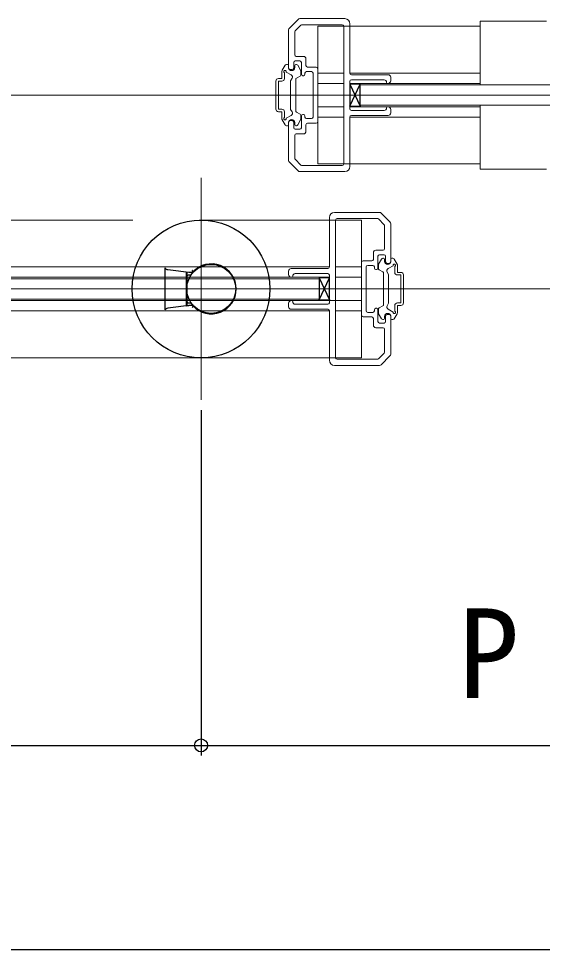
# Model space of a CAD drawing. Units: millimetres, scale not verified. Extents: x -525 to 525, y -783 to 779.
# Drawn here: x 7.6 to 58.9, y -62.8 to 28.4 of the extents above; entities that cross this region are included whole.
import ezdxf
from ezdxf.enums import TextEntityAlignment as Align

# ---------------------------------------------------------------- set-up
doc = ezdxf.new("R2010")
doc.units = ezdxf.units.MM
doc.header["$LTSCALE"] = 4
doc.layers.add('0-3_YKK_12', color=2, linetype='Continuous', lineweight=18)
doc.layers.add('0-4_YKK_13', color=4, linetype='Continuous')
doc.layers.add('0-6_YKK_D', color=6, linetype='Continuous')
doc.styles.add('ＭＳ ゴシック', font='')
doc.styles.get('ＭＳ ゴシック').set_extended_font_data('MS Gothic')

msp = doc.modelspace()

# ---------------------------------------------------------------- linework, layer by layer
at = {"layer": '0-3_YKK_12'}
for p, q in [((34.073, 27.523), (34.927, 28.377)), ((35.104, 28.45), (39.5, 28.45)), ((35.205, 27.806), (34.644, 27.245)), ((39.25, 27.85), (35.311, 27.85)), ((36.85, 14.2), (36.85, 27.7)), ((38.55, 27.7), (36.85, 27.7)), ((36.85, 27.7), (52.75, 27.7)), ((39.4, 14.2), (39.4, 27.7)), ((40, 27.95), (40, 23.1)), ((34, 23.6), (34, 27.346)), ((34.6, 27.139), (34.6, 24.9)), ((34.75, 24.75), (35.45, 24.75)), ((33.37, 23.385), (33.653, 23.875)), ((33.37, 23.385), (33.653, 23.875)), ((33.783, 23.95), (33.9, 23.95)), ((33.783, 23.95), (33.9, 23.95)), ((34, 23.65), (34, 23.85)), ((34, 23.65), (34, 23.85)), ((34.5, 24.15), (34.5, 23.6)), ((34.6, 23.65), (34.6, 23.85)), ((34.6, 23.65), (34.6, 23.85)), ((35.1, 24.3), (34.65, 24.3)), ((34.767, 23.95), (34.7, 23.95)), ((34.767, 23.95), (34.7, 23.95)), ((35.18, 23.385), (34.897, 23.875)), ((35.18, 23.385), (34.897, 23.875)), ((35.25, 23), (35.25, 24.15)), ((35.7, 24.5), (35.7, 23.85)), ((33.35, 22.575), (33.35, 23.31)), ((33.35, 22.575), (33.35, 23.31)), ((33.6, 22.575), (33.6, 23.135)), ((33.6, 22.575), (33.6, 23.135)), ((34.251, 22.938), (33.77, 23.215)), ((34.251, 22.938), (33.77, 23.215)), ((34.35, 23.45), (34.15, 23.45)), ((35.125, 22.82), (34.775, 22.618)), ((35.125, 22.82), (34.775, 22.618)), ((35.2, 22.95), (35.2, 23.31)), ((35.2, 22.95), (35.2, 23.31)), ((35.45, 22.85), (35.4, 22.85)), ((35.6, 23.1), (35.6, 23)), ((36.25, 23.25), (35.75, 23.25)), ((35.85, 23.7), (36.7, 23.7)), ((36.85, 23.55), (36.85, 18.35)), ((36.85, 23.1), (39.4, 23.1)), ((40, 23.1), (52.75, 23.1)), ((40.15, 22.95), (43.75, 22.95)), ((32.75, 19.575), (32.75, 22.325)), ((32.75, 19.575), (32.75, 22.325)), ((33.35, 22.575), (33, 22.575)), ((33.35, 22.575), (33, 22.575)), ((33.35, 22.325), (33, 22.325)), ((33, 19.575), (33, 22.325)), ((33.35, 22.325), (33, 22.325)), ((33, 19.575), (33, 22.325)), ((34.2, 22.35), (34.342, 22.596)), ((34.2, 22.35), (34.342, 22.596)), ((34.2, 19.55), (34.2, 22.35)), ((34.2, 19.55), (34.2, 22.35)), ((34.7, 22.488), (34.7, 19.412)), ((34.7, 22.488), (34.7, 19.412)), ((36.85, 22.1), (39.4, 22.1)), ((40, 22.3), (40, 19.6)), ((40, 22.1), (52.75, 22.1)), ((43.35, 22.45), (40.15, 22.45)), ((43.7, 22.1), (43.75, 22.1)), ((43.75, 22.1), (43.7, 22.1)), ((44, 22.7), (44, 22.35)), ((-141.279, 20.95), (502.623, 20.95)), ((33.35, 19.575), (33, 19.575)), ((33.35, 19.575), (33, 19.575)), ((33.35, 19.325), (33, 19.325)), ((33.35, 19.325), (33, 19.325)), ((33.35, 18.59), (33.35, 19.325)), ((33.35, 18.59), (33.35, 19.325)), ((33.6, 18.765), (33.6, 19.325)), ((33.6, 18.765), (33.6, 19.325)), ((34.2, 19.55), (34.342, 19.304)), ((34.2, 19.55), (34.342, 19.304)), ((35.125, 19.08), (34.775, 19.282)), ((35.125, 19.08), (34.775, 19.282)), ((36.85, 19.8), (39.4, 19.8)), ((40, 19.8), (52.75, 19.8)), ((40.15, 19.45), (43.35, 19.45)), ((43.7, 19.8), (43.75, 19.8)), ((44, 19.55), (44, 19.2)), ((33.37, 18.515), (33.653, 18.025)), ((33.37, 18.515), (33.653, 18.025)), ((34.251, 18.962), (33.77, 18.685)), ((34.251, 18.962), (33.77, 18.685)), ((34, 14.554), (34, 18.3)), ((34, 18.25), (34, 18.05)), ((34, 18.25), (34, 18.05)), ((34.15, 18.45), (34.35, 18.45)), ((34.5, 18.3), (34.5, 17.75)), ((34.6, 18.25), (34.6, 18.05)), ((34.6, 18.25), (34.6, 18.05)), ((35.18, 18.515), (34.897, 18.025)), ((35.18, 18.515), (34.897, 18.025)), ((35.2, 18.95), (35.2, 18.59)), ((35.2, 18.95), (35.2, 18.59)), ((35.25, 17.75), (35.25, 18.9)), ((35.4, 19.05), (35.45, 19.05)), ((35.6, 18.9), (35.6, 18.8)), ((35.75, 18.65), (36.25, 18.65)), ((36.85, 18.8), (39.4, 18.8)), ((40, 18.8), (52.75, 18.8)), ((40, 18.8), (40, 13.95)), ((43.75, 18.95), (40.15, 18.95)), ((33.783, 17.95), (33.9, 17.95)), ((33.783, 17.95), (33.9, 17.95)), ((34.65, 17.6), (35.1, 17.6)), ((34.767, 17.95), (34.7, 17.95)), ((34.767, 17.95), (34.7, 17.95)), ((35.7, 18.05), (35.7, 17.4)), ((36.7, 18.2), (35.85, 18.2)), ((34.6, 17), (34.6, 14.761)), ((35.45, 17.15), (34.75, 17.15)), ((34.644, 14.655), (35.205, 14.094)), ((34.927, 13.523), (34.073, 14.377)), ((35.311, 14.05), (39.25, 14.05)), ((36.85, 14.2), (52.75, 14.2)), ((25.425, 12.825), (25.425, -8.925)), ((39.5, 13.45), (35.104, 13.45)), ((42.896, 9.45), (38.5, 9.45)), ((43.927, 8.523), (43.073, 9.377)), ((-80.75, 8.7), (18.75, 8.7)), ((25.25, 8.7), (41.15, 8.7)), ((38, 8.95), (38, 4.1)), ((38.6, -4.8), (38.6, 8.7)), ((38.75, 8.85), (42.689, 8.85)), ((41.15, -4.8), (41.15, 8.7)), ((42.795, 8.806), (43.356, 8.245)), ((44, 4.6), (44, 8.346)), ((43.4, 8.139), (43.4, 5.9)), ((42.3, 5.5), (42.3, 4.85)), ((43.25, 5.75), (42.55, 5.75)), ((42.15, 4.7), (41.3, 4.7)), ((42.75, 4), (42.75, 5.15)), ((42.82, 4.385), (43.103, 4.875)), ((42.9, 5.3), (43.35, 5.3)), ((43.233, 4.95), (43.3, 4.95)), ((43.4, 4.65), (43.4, 4.85)), ((43.5, 5.15), (43.5, 4.6)), ((44, 4.65), (44, 4.85)), ((44.217, 4.95), (44.1, 4.95)), ((44.63, 4.385), (44.347, 4.875)), ((-80.75, 4.1), (25.25, 4.1)), ((25.25, 4.1), (38, 4.1)), ((34, 3.7), (34, 3.35)), ((37.85, 3.95), (34.25, 3.95)), ((38.6, 4.1), (41.15, 4.1)), ((41.15, 4.55), (41.15, -0.65)), ((41.75, 4.25), (42.25, 4.25)), ((42.4, 4.1), (42.4, 4)), ((42.55, 3.85), (42.6, 3.85)), ((42.8, 3.95), (42.8, 4.31)), ((42.875, 3.82), (43.225, 3.618)), ((43.65, 4.45), (43.85, 4.45)), ((43.749, 3.938), (44.23, 4.215)), ((44.4, 3.575), (44.4, 4.135)), ((44.65, 3.575), (44.65, 4.31)), ((-80.75, 3.1), (25.425, 3.1)), ((25.25, 3.1), (38, 3.1)), ((34.25, 3.1), (34.3, 3.1)), ((34.65, 3.45), (37.85, 3.45)), ((38, 3.3), (38, 0.6)), ((41.15, 3.1), (38.6, 3.1)), ((38.6, 3.1), (41.15, 3.1)), ((41.15, 3.1), (38.6, 3.1)), ((43.3, 3.488), (43.3, 0.412)), ((43.8, 3.35), (43.658, 3.596)), ((43.8, 0.55), (43.8, 3.35)), ((44.65, 3.575), (45, 3.575)), ((44.65, 3.325), (45, 3.325)), ((45, 0.575), (45, 3.325)), ((45.25, 0.575), (45.25, 3.325)), ((-141.279, 1.95), (502.623, 1.95)), ((-80.75, 0.8), (18.75, 0.8)), ((18.75, 0.8), (-72, 0.8)), ((25.425, 0.8), (-68, 0.8)), ((37, 0.8), (25.25, 0.8)), ((25.25, 0.8), (37, 0.8)), ((38.6, 0.8), (25.25, 0.8)), ((34, 0.55), (34, 0.2)), ((34.3, 0.8), (34.25, 0.8)), ((37.85, 0.45), (34.65, 0.45)), ((41.15, 0.8), (38.6, 0.8)), ((42.6, 0.05), (42.55, 0.05)), ((42.875, 0.08), (43.225, 0.282)), ((43.8, 0.55), (43.658, 0.304)), ((44.4, -0.235), (44.4, 0.325)), ((44.65, 0.575), (45, 0.575)), ((44.65, 0.325), (45, 0.325)), ((44.65, -0.41), (44.65, 0.325)), ((-80.75, -0.2), (25.25, -0.2)), ((25.25, -0.2), (38, -0.2)), ((34.25, -0.05), (37.85, -0.05)), ((38, -0.2), (38, -5.05)), ((38.6, -0.2), (41.15, -0.2)), ((41.3, -0.8), (42.15, -0.8)), ((42.25, -0.35), (41.75, -0.35)), ((42.4, -0.1), (42.4, -0.2)), ((42.75, -1.25), (42.75, -0.1)), ((42.8, -0.05), (42.8, -0.41)), ((42.82, -0.485), (43.103, -0.975)), ((43.4, -0.75), (43.4, -0.95)), ((43.5, -0.7), (43.5, -1.25)), ((43.85, -0.55), (43.65, -0.55)), ((43.749, -0.038), (44.23, -0.315)), ((44, -4.446), (44, -0.7)), ((44, -0.75), (44, -0.95)), ((44.63, -0.485), (44.347, -0.975)), ((42.3, -0.95), (42.3, -1.6)), ((43.35, -1.4), (42.9, -1.4)), ((43.233, -1.05), (43.3, -1.05)), ((44.217, -1.05), (44.1, -1.05)), ((42.55, -1.85), (43.25, -1.85)), ((43.4, -2), (43.4, -4.239)), ((43.356, -4.345), (42.795, -4.906)), ((-80.75, -4.8), (25.421, -4.8)), ((25.25, -4.8), (41.15, -4.8)), ((42.689, -4.95), (38.75, -4.95)), ((43.073, -5.477), (43.927, -4.623)), ((38.5, -5.55), (42.896, -5.55))]:
    msp.add_line(p, q, dxfattribs=at)
for points in [[(52.75, 21.95), (52.75, 28.2), (59.25, 28.2)], [(36.4, 18.8), (36.4, 20.95), (36.4, 23.1)], [(177, 21.95), (41, 21.95), (41, 19.95), (177, 19.95)], [(52.75, 19.95), (52.75, 13.7), (59.25, 13.7)], [(41.6, -0.2), (41.6, 1.95), (41.6, 4.1)], [(37, 2.95), (-99, 2.95), (-99, 0.95), (37, 0.95)], [(-72.027, 0.95), (37, 0.95), (37, 2.95), (-72.027, 2.95)], [(41.15, 0.8), (38.6, 0.8), (41.15, 0.8)]]:
    msp.add_lwpolyline(points, dxfattribs=at)
for centre, radius, start, end in [((35.104, 28.2), 0.25, 90, 135), ((39.5, 27.95), 0.5, 360, 90), ((34.25, 27.346), 0.25, 135, 180), ((35.311, 27.7), 0.15, 90, 135), ((39.25, 27.7), 0.15, 0, 90), ((34.75, 27.139), 0.15, 135, 180), ((34.75, 24.9), 0.15, 180, 270), ((35.45, 24.5), 0.25, 0, 90), ((33.783, 23.8), 0.15, 90, 150), ((33.783, 23.8), 0.15, 90, 150), ((33.9, 23.85), 0.1, 0, 90), ((33.9, 23.85), 0.1, 0, 90), ((34.65, 24.15), 0.15, 90, 180), ((34.7, 23.85), 0.1, 90, 180), ((34.7, 23.85), 0.1, 90, 180), ((34.767, 23.8), 0.15, 30, 90), ((34.767, 23.8), 0.15, 30, 90), ((35.1, 24.15), 0.15, 0, 90), ((35.85, 23.85), 0.15, 180, 270), ((33.5, 23.31), 0.15, 150, 180), ((33.5, 23.31), 0.15, 150, 180), ((33.65, 23.25), 0.125, 343.95468, 246.42182), ((33.65, 23.25), 0.125, 343.95468, 246.42182), ((34.3, 23.65), 0.3, 180, 0), ((34.3, 23.65), 0.3, 180, 0), ((34.15, 23.6), 0.15, 180, 270), ((34.126, 22.721), 0.25, 330, 60), ((34.126, 22.721), 0.25, 330, 60), ((34.35, 23.6), 0.15, 270, 360), ((35.05, 22.95), 0.15, 300, 0), ((35.05, 22.95), 0.15, 300, 0), ((35.05, 23.31), 0.15, 0, 30), ((35.05, 23.31), 0.15, 0, 30), ((35.4, 23), 0.15, 180, 270), ((35.45, 23), 0.15, 270, 0), ((35.75, 23.1), 0.15, 90, 180), ((36.25, 23.1), 0.15, 0, 90), ((36.7, 23.55), 0.15, 360, 90), ((40.15, 23.1), 0.15, 180, 270), ((43.75, 22.7), 0.25, 0, 90), ((33, 22.325), 0.25, 90, 180), ((33, 22.325), 0.25, 90, 180), ((33.35, 22.575), 0.25, 270, 0), ((33.35, 22.575), 0.25, 270, 0), ((34.85, 22.488), 0.15, 120, 180), ((34.85, 22.488), 0.15, 120, 180), ((40.15, 22.3), 0.15, 90, 180), ((43.35, 22.2), 0.25, 360, 90), ((43.7, 22.2), 0.1, 180, 270), ((43.75, 22.35), 0.25, 270, 0), ((33, 19.575), 0.25, 180, 270), ((33, 19.575), 0.25, 180, 270), ((33.35, 19.325), 0.25, 0, 90), ((33.35, 19.325), 0.25, 0, 90), ((34.126, 19.179), 0.25, 300, 30), ((34.126, 19.179), 0.25, 300, 30), ((34.85, 19.412), 0.15, 180, 240), ((34.85, 19.412), 0.15, 180, 240), ((40.15, 19.6), 0.15, 180, 270), ((43.35, 19.7), 0.25, 270, 360), ((43.7, 19.7), 0.1, 90, 180), ((43.75, 19.55), 0.25, 0, 90), ((43.75, 19.2), 0.25, 270, 0), ((33.5, 18.59), 0.15, 180, 210), ((33.5, 18.59), 0.15, 180, 210), ((33.65, 18.65), 0.125, 113.57818, 16.04532), ((33.65, 18.65), 0.125, 113.57818, 16.04532), ((34.3, 18.25), 0.3, 0, 180), ((34.3, 18.25), 0.3, 0, 180), ((34.15, 18.3), 0.15, 90, 180), ((34.35, 18.3), 0.15, 0, 90), ((35.05, 18.95), 0.15, 0, 60), ((35.05, 18.95), 0.15, 0, 60), ((35.05, 18.59), 0.15, 330, 0), ((35.05, 18.59), 0.15, 330, 0), ((35.4, 18.9), 0.15, 90, 180), ((35.45, 18.9), 0.15, 360, 90), ((35.75, 18.8), 0.15, 180, 270), ((36.25, 18.8), 0.15, 270, 0), ((36.7, 18.35), 0.15, 270, 0), ((40.15, 18.8), 0.15, 90, 180), ((33.783, 18.1), 0.15, 210, 270), ((33.783, 18.1), 0.15, 210, 270), ((33.9, 18.05), 0.1, 270, 0), ((33.9, 18.05), 0.1, 270, 0), ((34.65, 17.75), 0.15, 180, 270), ((34.7, 18.05), 0.1, 180, 270), ((34.7, 18.05), 0.1, 180, 270), ((34.767, 18.1), 0.15, 270, 330), ((34.767, 18.1), 0.15, 270, 330), ((35.1, 17.75), 0.15, 270, 0), ((35.45, 17.4), 0.25, 270, 0), ((35.85, 18.05), 0.15, 90, 180), ((34.75, 17), 0.15, 90, 180), ((34.75, 14.761), 0.15, 180, 225), ((34.25, 14.554), 0.25, 180, 225), ((35.311, 14.2), 0.15, 225, 270), ((39.25, 14.2), 0.15, 270, 360), ((39.5, 13.95), 0.5, 270, 0), ((35.104, 13.7), 0.25, 225, 270), ((38.5, 8.95), 0.5, 90, 180), ((42.896, 9.2), 0.25, 45, 90), ((38.75, 8.7), 0.15, 90, 180), ((42.689, 8.7), 0.15, 45, 90), ((43.25, 8.139), 0.15, 0, 45), ((43.75, 8.346), 0.25, 360, 45), ((42.55, 5.5), 0.25, 90, 180), ((43.25, 5.9), 0.15, 270, 0), ((41.3, 4.55), 0.15, 90, 180), ((42.15, 4.85), 0.15, 270, 360), ((42.9, 5.15), 0.15, 90, 180), ((43.233, 4.8), 0.15, 90, 150), ((43.3, 4.85), 0.1, 0, 90), ((43.35, 5.15), 0.15, 0, 90), ((43.7, 4.65), 0.3, 180, 0), ((43.65, 4.6), 0.15, 180, 270), ((43.85, 4.6), 0.15, 270, 0), ((44.1, 4.85), 0.1, 90, 180), ((44.217, 4.8), 0.15, 30, 90), ((34.25, 3.7), 0.25, 90, 180), ((37.85, 4.1), 0.15, 270, 0), ((41.75, 4.1), 0.15, 90, 180), ((42.25, 4.1), 0.15, 0, 90), ((42.55, 4), 0.15, 180, 270), ((42.6, 4), 0.15, 270, 0), ((42.95, 4.31), 0.15, 150, 180), ((42.95, 3.95), 0.15, 180, 240), ((43.874, 3.721), 0.25, 120, 210), ((44.35, 4.25), 0.125, 293.57818, 196.04532), ((44.5, 4.31), 0.15, 0, 30), ((34.25, 3.35), 0.25, 180, 270), ((34.3, 3.2), 0.1, 270, 0), ((34.65, 3.2), 0.25, 90, 180), ((37.85, 3.3), 0.15, 360, 90), ((43.15, 3.488), 0.15, 0, 60), ((44.65, 3.575), 0.25, 180, 270), ((45, 3.325), 0.25, 0, 90), ((34.25, 0.55), 0.25, 90, 180), ((34.25, 0.2), 0.25, 180, 270), ((34.3, 0.7), 0.1, 360, 90), ((34.65, 0.7), 0.25, 180, 270), ((37.85, 0.6), 0.15, 270, 360), ((42.55, -0.1), 0.15, 90, 180), ((42.6, -0.1), 0.15, 0, 90), ((42.95, -0.05), 0.15, 120, 180), ((43.15, 0.412), 0.15, 300, 0), ((43.874, 0.179), 0.25, 150, 240), ((44.65, 0.325), 0.25, 90, 180), ((45, 0.575), 0.25, 270, 0), ((37.85, -0.2), 0.15, 360, 90), ((41.3, -0.65), 0.15, 180, 270), ((41.75, -0.2), 0.15, 180, 270), ((42.15, -0.95), 0.15, 0, 90), ((42.25, -0.2), 0.15, 270, 360), ((42.95, -0.41), 0.15, 180, 210), ((43.7, -0.75), 0.3, 0, 180), ((43.65, -0.7), 0.15, 90, 180), ((43.85, -0.7), 0.15, 360, 90), ((44.35, -0.35), 0.125, 163.95468, 66.42182), ((44.5, -0.41), 0.15, 330, 0), ((42.55, -1.6), 0.25, 180, 270), ((42.9, -1.25), 0.15, 180, 270), ((43.233, -0.9), 0.15, 210, 270), ((43.3, -0.95), 0.1, 270, 0), ((43.35, -1.25), 0.15, 270, 0), ((44.1, -0.95), 0.1, 180, 270), ((44.217, -0.9), 0.15, 270, 330), ((43.25, -2), 0.15, 0, 90), ((43.25, -4.239), 0.15, 315, 360), ((43.75, -4.446), 0.25, 315, 360), ((38.5, -5.05), 0.5, 180, 270), ((38.75, -4.8), 0.15, 180, 270), ((42.689, -4.8), 0.15, 270, 315), ((42.896, -5.3), 0.25, 270, 315)]:
    msp.add_arc(centre, radius, start, end, dxfattribs=at)
at = {"layer": '0-4_YKK_13'}
for p, q in [((40, 19.875), (41, 22.025)), ((40, 22.025), (41, 19.875)), ((21.922, -0.11), (21.922, 4.01)), ((22.168, 3.838), (24.482, 3.557)), ((23.975, 3.602), (23.975, 0.298)), ((24.481, 3.556), (23.975, 3.602)), ((24.037, 3.596), (24.025, 3.578)), ((24.025, 3.293), (24.025, 3.15)), ((24.025, 3.15), (24.025, 0.75)), ((24.441, 3.3), (24.175, 3.3)), ((24.574, 3.555), (24.573, 3.555)), ((37, 0.875), (38, 3.025)), ((37, 3.025), (38, 0.875)), ((24.025, 2.7), (23.975, 2.7)), ((23.975, 1.2), (24.025, 1.2)), ((24.482, 0.343), (22.168, 0.062)), ((23.975, 0.298), (24.481, 0.344)), ((24.025, 0.75), (24.025, 0.607)), ((24.025, 0.322), (24.037, 0.304)), ((24.175, 0.6), (24.441, 0.6))]:
    msp.add_line(p, q, dxfattribs=at)
for points in [[(41, 22.025), (40, 22.025), (40, 19.875), (41, 19.875)], [(38, 3.025), (37, 3.025), (37, 0.875), (38, 0.875)]]:
    msp.add_lwpolyline(points, close=True, dxfattribs=at)
for points in [[(24.626, 3.614), (24.626, 3.614), (24.626, 3.616), (24.625, 3.617), (24.624, 3.619), (24.623, 3.622), (24.622, 3.624), (24.621, 3.628), (24.62, 3.631), (24.618, 3.635), (24.617, 3.639), (24.615, 3.644), (24.613, 3.649), (24.611, 3.654), (24.609, 3.659), (24.607, 3.665), (24.605, 3.671), (24.602, 3.677), (24.6, 3.683), (24.597, 3.69), (24.595, 3.697), (24.592, 3.703), (24.59, 3.711), (24.587, 3.718), (24.584, 3.725), (24.582, 3.732), (24.579, 3.74), (24.576, 3.747), (24.573, 3.755), (24.571, 3.762), (24.568, 3.77)], [(24.025, 3.578), (24.025, 3.577), (24.025, 3.576), (24.025, 3.574), (24.025, 3.572), (24.025, 3.569), (24.025, 3.566), (24.025, 3.562), (24.025, 3.557), (24.025, 3.552), (24.025, 3.547), (24.025, 3.541), (24.025, 3.536), (24.025, 3.53), (24.025, 3.523), (24.025, 3.517), (24.025, 3.51), (24.025, 3.504), (24.025, 3.497), (24.025, 3.49), (24.025, 3.483), (24.025, 3.476), (24.025, 3.469), (24.025, 3.461), (24.025, 3.454), (24.025, 3.447), (24.025, 3.439), (24.025, 3.432), (24.025, 3.424), (24.025, 3.416), (24.025, 3.409), (24.025, 3.401), (24.025, 3.393), (24.025, 3.386), (24.025, 3.378), (24.025, 3.37), (24.025, 3.363), (24.025, 3.355), (24.025, 3.347), (24.025, 3.339)], [(24.025, 3.339), (24.025, 3.332), (24.025, 3.324), (24.025, 3.316), (24.025, 3.308), (24.025, 3.3), (24.025, 3.293)], [(24.574, 3.555), (24.573, 3.555), (24.572, 3.554), (24.571, 3.554), (24.57, 3.554), (24.568, 3.554), (24.566, 3.554), (24.565, 3.554), (24.562, 3.554), (24.56, 3.554), (24.557, 3.554), (24.555, 3.554), (24.552, 3.554), (24.549, 3.554), (24.545, 3.554), (24.542, 3.554), (24.538, 3.554), (24.535, 3.554), (24.531, 3.554), (24.527, 3.554), (24.523, 3.554), (24.519, 3.555), (24.514, 3.555), (24.51, 3.555), (24.505, 3.555), (24.501, 3.556), (24.496, 3.556), (24.491, 3.556), (24.486, 3.556), (24.482, 3.557)], [(24.025, 0.607), (24.025, 0.6), (24.025, 0.593), (24.025, 0.586), (24.025, 0.579), (24.025, 0.572), (24.025, 0.565), (24.025, 0.558), (24.025, 0.551), (24.025, 0.544), (24.025, 0.537), (24.025, 0.53), (24.025, 0.523), (24.025, 0.516), (24.025, 0.509), (24.025, 0.502), (24.025, 0.496), (24.025, 0.489), (24.025, 0.482), (24.025, 0.475), (24.025, 0.468), (24.025, 0.461), (24.025, 0.455), (24.025, 0.448), (24.025, 0.441), (24.025, 0.435), (24.025, 0.428), (24.025, 0.422), (24.025, 0.416), (24.025, 0.409), (24.025, 0.403), (24.025, 0.397), (24.025, 0.391), (24.025, 0.385), (24.025, 0.379), (24.025, 0.373), (24.025, 0.368), (24.025, 0.362), (24.025, 0.357), (24.025, 0.352)], [(24.025, 0.352), (24.025, 0.348), (24.025, 0.343), (24.025, 0.339), (24.025, 0.335), (24.025, 0.332), (24.025, 0.329), (24.025, 0.327), (24.025, 0.325), (24.025, 0.323), (24.025, 0.322), (24.025, 0.321)], [(24.482, 0.343), (24.486, 0.344), (24.491, 0.344), (24.496, 0.344), (24.501, 0.344), (24.505, 0.345), (24.51, 0.345), (24.514, 0.345), (24.519, 0.345), (24.523, 0.346), (24.527, 0.346), (24.531, 0.346), (24.535, 0.346), (24.538, 0.346), (24.542, 0.346), (24.545, 0.346), (24.548, 0.346), (24.552, 0.346), (24.555, 0.346), (24.557, 0.346), (24.56, 0.346), (24.562, 0.346), (24.564, 0.346), (24.566, 0.346), (24.568, 0.346), (24.57, 0.346), (24.571, 0.346), (24.572, 0.346), (24.573, 0.345), (24.574, 0.345), (24.574, 0.345)], [(24.626, 0.286), (24.626, 0.286), (24.626, 0.284), (24.625, 0.283), (24.624, 0.281), (24.623, 0.278), (24.622, 0.276), (24.621, 0.272), (24.62, 0.269), (24.618, 0.265), (24.617, 0.261), (24.615, 0.256), (24.613, 0.251), (24.611, 0.246), (24.609, 0.241), (24.607, 0.235), (24.605, 0.229), (24.602, 0.223), (24.6, 0.217), (24.597, 0.21), (24.595, 0.203), (24.592, 0.197), (24.59, 0.189), (24.587, 0.182), (24.584, 0.175), (24.582, 0.168), (24.579, 0.16), (24.576, 0.153), (24.573, 0.145), (24.571, 0.138), (24.568, 0.13)]]:
    msp.add_lwpolyline(points, dxfattribs=at)
for centre, radius in [((25.425, 1.95), 6.75), ((26.425, 1.95), 2.4)]:
    msp.add_circle(centre, radius, dxfattribs=at)
for centre, radius, start, end in [((26.425, 1.95), 2.45, 222.76069, 137.23931), ((24.175, 3.15), 0.15, 90, 180), ((26.425, 1.95), 2.45, 137.23931, 139.06989), ((24.175, 0.75), 0.15, 180, 270), ((26.425, 1.95), 2.45, 220.93011, 222.76069)]:
    msp.add_arc(centre, radius, start, end, dxfattribs=at)
for centre, major_axis, start_param, end_param in [((22.181, 3.987), (-0.259, 0.035), 0.077868, 1.596376), ((22.181, -0.087), (-0.259, -0.035), 4.686809, 6.205317)]:
    msp.add_ellipse(centre, major_axis=major_axis, ratio=0.572635, start_param=start_param, end_param=end_param, dxfattribs=at)
at = {"layer": '0-6_YKK_D'}
for p, q in [((25.425, -9.925), (25.425, -43.8)), ((25.425, -9.925), (25.425, -43.8)), ((-36, -42.8), (25.425, -42.8)), ((25.425, -42.8), (86.85, -42.8)), ((-101.5, -62.8), (459.505, -62.8))]:
    msp.add_line(p, q, dxfattribs=at)
msp.add_circle((25.425, -42.8), 0.637, dxfattribs=at)
msp.add_circle((25.425, -42.8), 0.637, dxfattribs=at)

# ---------------------------------------------------------------- texts
at = {"layer": '0-6_YKK_D', "style": 'ＭＳ ゴシック'}
msp.add_text('P', height=8.798, dxfattribs=at).set_placement((50.615, -40.8), align=Align.BOTTOM_LEFT)

doc.saveas('drawing.dxf')
